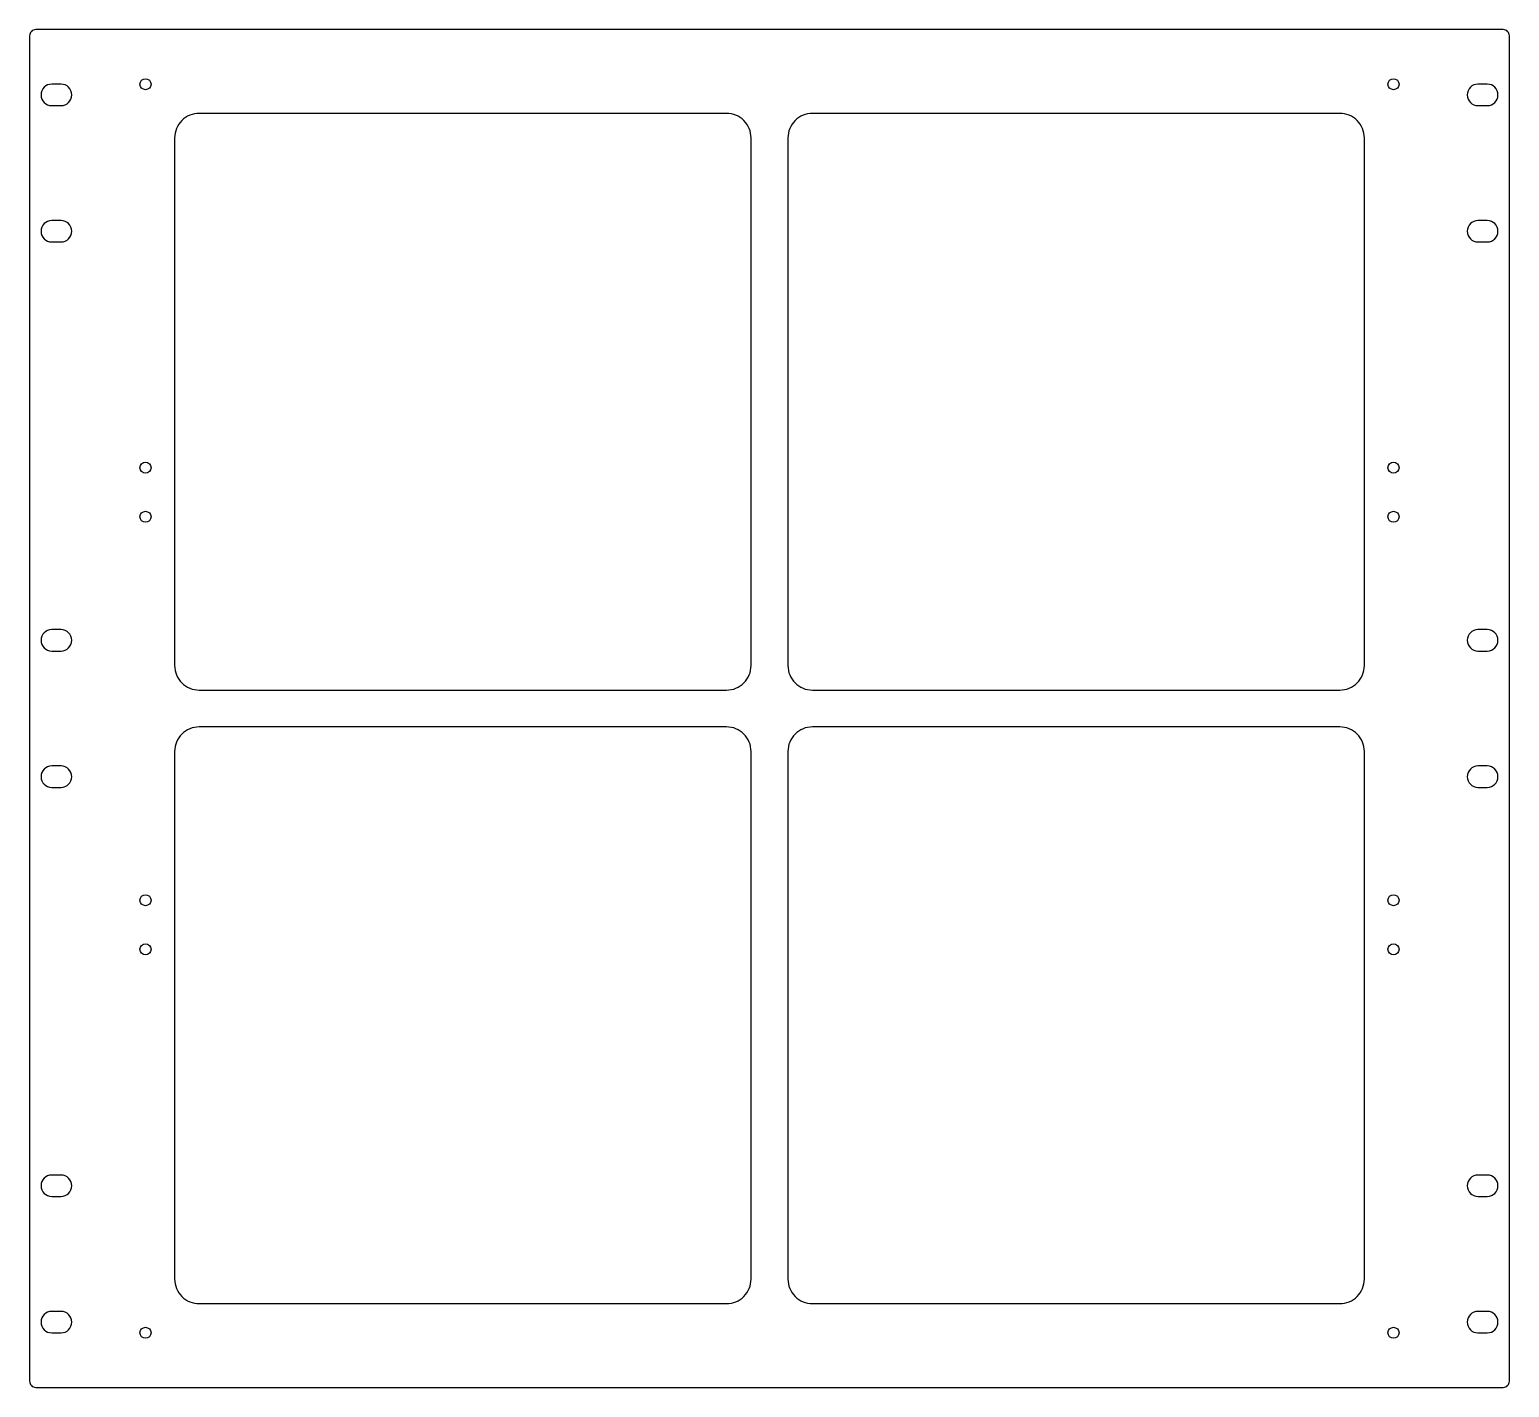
# Model space of a CAD drawing. Header units: millimetres. Extents: x -241 to 241, y 0 to 443.
import ezdxf

# ---------------------------------------------------------------- set-up
doc = ezdxf.new("R2010")
doc.units = ezdxf.units.MM
doc.layers.add('CUT', color=7, linetype='Continuous')

msp = doc.modelspace()

# ---------------------------------------------------------------- linework, layer by layer
at = {"layer": 'CUT'}
for points in [[(-239.3, 0), (239.3, 0, 0.4142136), (241.3, 2), (241.3, 440.6, 0.4142136), (239.3, 442.6), (-239.3, 442.6, 0.4142136), (-241.3, 440.6), (-241.3, 2, 0.4142136)], [(-234.05, 417.825), (-231.05, 417.825, 1), (-231.05, 424.825), (-234.05, 424.825, 1)], [(231.05, 417.825), (234.05, 417.825, 1), (234.05, 424.825), (231.05, 424.825, 1)], [(-186, 227.3), (-14, 227.3, 0.4142136), (-6, 235.3), (-6, 407.3, 0.4142136), (-14, 415.3), (-186, 415.3, 0.4142136), (-194, 407.3), (-194, 235.3, 0.4142136)], [(14, 227.3), (186, 227.3, 0.4142136), (194, 235.3), (194, 407.3, 0.4142136), (186, 415.3), (14, 415.3, 0.4142136), (6, 407.3), (6, 235.3, 0.4142136)], [(-234.05, 373.375), (-231.05, 373.375, 1), (-231.05, 380.375), (-234.05, 380.375, 1)], [(231.05, 373.375), (234.05, 373.375, 1), (234.05, 380.375), (231.05, 380.375, 1)], [(-234.05, 240.025), (-231.05, 240.025, 1), (-231.05, 247.025), (-234.05, 247.025, 1)], [(231.05, 240.025), (234.05, 240.025, 1), (234.05, 247.025), (231.05, 247.025, 1)], [(-186, 27.3), (-14, 27.3, 0.4142136), (-6, 35.3), (-6, 207.3, 0.4142136), (-14, 215.3), (-186, 215.3, 0.4142136), (-194, 207.3), (-194, 35.3, 0.4142136)], [(14, 27.3), (186, 27.3, 0.4142136), (194, 35.3), (194, 207.3, 0.4142136), (186, 215.3), (14, 215.3, 0.4142136), (6, 207.3), (6, 35.3, 0.4142136)], [(-234.05, 195.575), (-231.05, 195.575, 1), (-231.05, 202.575), (-234.05, 202.575, 1)], [(231.05, 195.575), (234.05, 195.575, 1), (234.05, 202.575), (231.05, 202.575, 1)], [(-234.05, 62.225), (-231.05, 62.225, 1), (-231.05, 69.225), (-234.05, 69.225, 1)], [(231.05, 62.225), (234.05, 62.225, 1), (234.05, 69.225), (231.05, 69.225, 1)], [(-234.05, 17.775), (-231.05, 17.775, 1), (-231.05, 24.775), (-234.05, 24.775, 1)], [(231.05, 17.775), (234.05, 17.775, 1), (234.05, 24.775), (231.05, 24.775, 1)]]:
    msp.add_lwpolyline(points, format="xyb", close=True, dxfattribs=at)
for centre in [(-203.5, 424.8), (203.5, 424.8), (-203.5, 299.8), (203.5, 299.8), (-203.5, 283.8), (203.5, 283.8), (-203.5, 158.8), (203.5, 158.8), (-203.5, 142.8), (203.5, 142.8), (-203.5, 17.8), (203.5, 17.8)]:
    msp.add_circle(centre, 1.8, dxfattribs=at)

doc.saveas('drawing.dxf')
